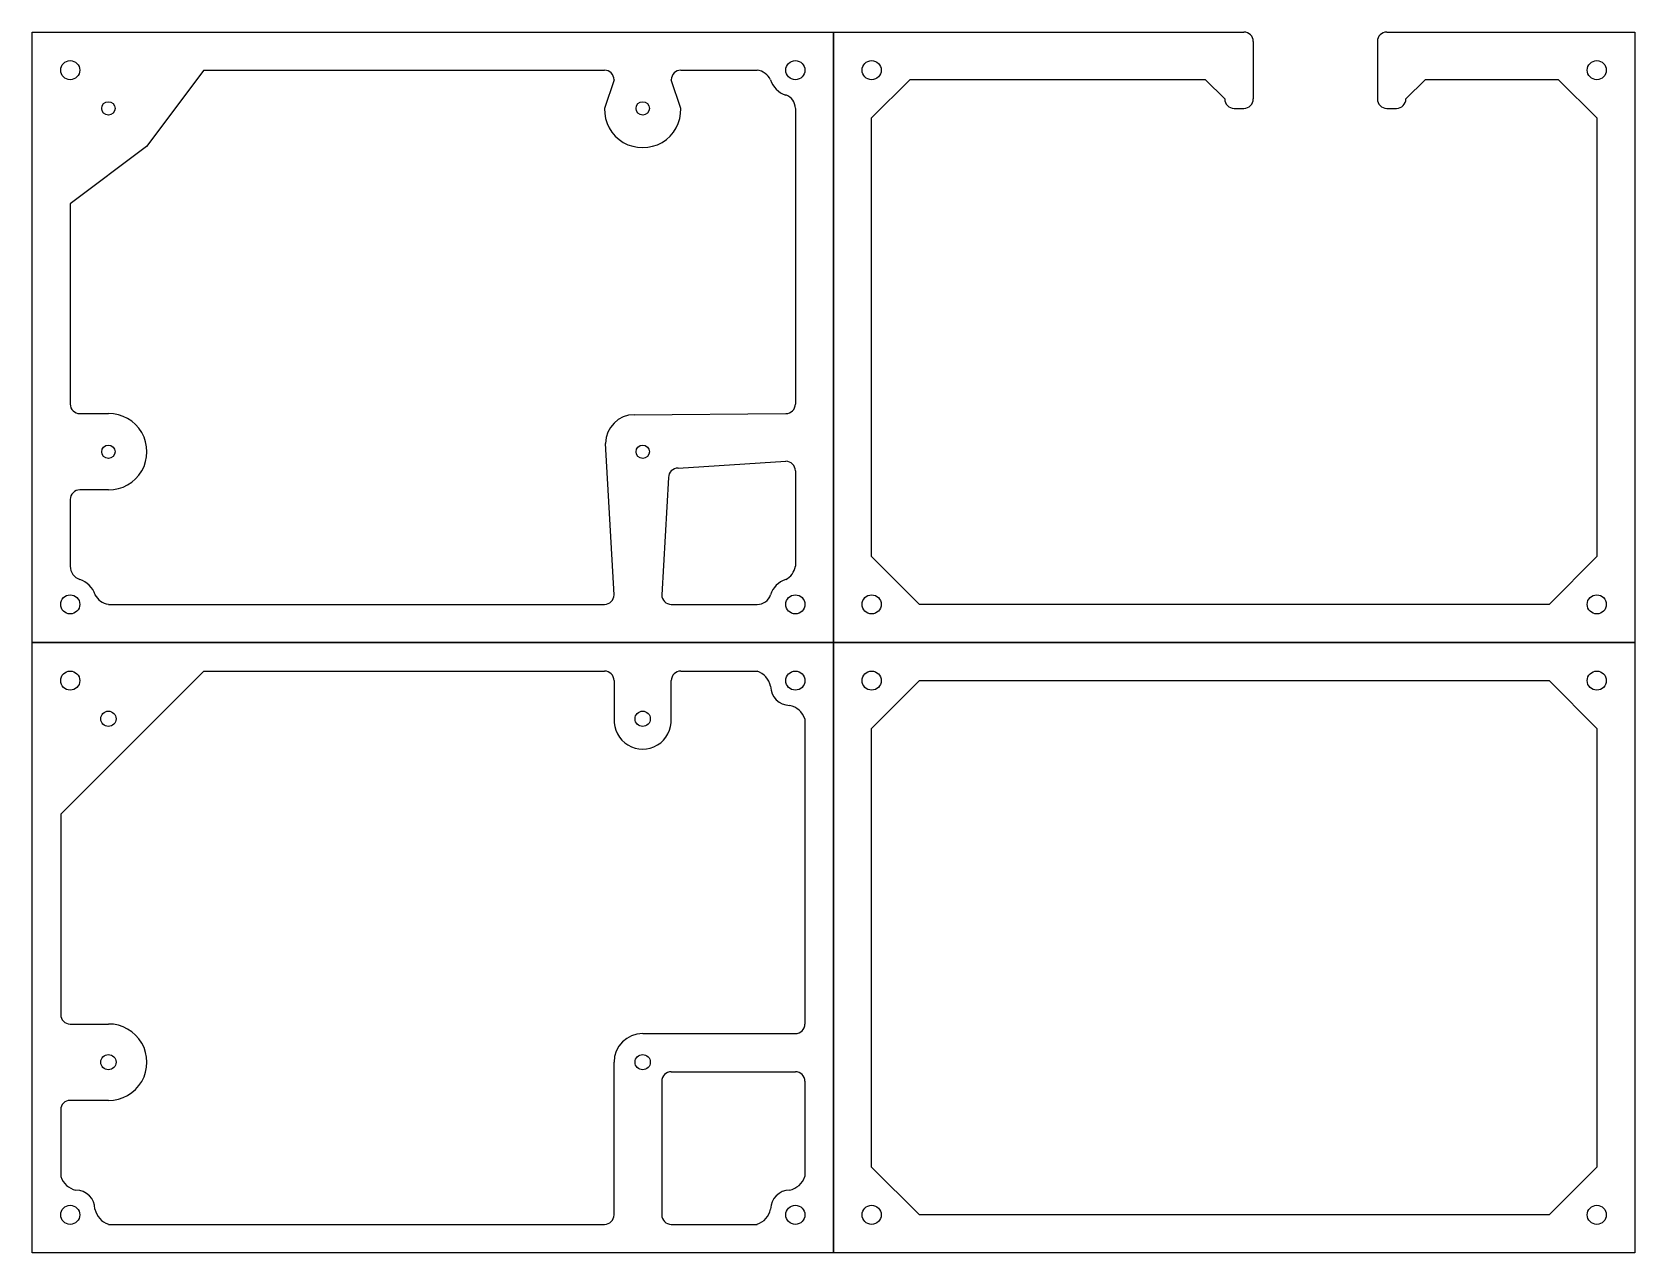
# Model space of a CAD drawing. Header units: millimetres. Extents: x 30 to 198, y 38 to 166.
import ezdxf

# ---------------------------------------------------------------- set-up
doc = ezdxf.new("R2010")
doc.units = ezdxf.units.MM
for name, color, linetype, lineweight, true_color in [('keyTemp_L1', 7, 'Continuous', 25, 0x000000), ('keyTemp_L2', 7, 'Continuous', 25, 0x000000), ('keyTemp_L4', 7, 'Continuous', 25, 0x000000), ('keyTemp_L4_c', 7, 'Continuous', 25, 0x000000)]:
    doc.layers.add(name, color=color, linetype=linetype, lineweight=lineweight, true_color=true_color)

msp = doc.modelspace()

# ---------------------------------------------------------------- linework, layer by layer
at = {"layer": 'keyTemp_L1'}
for p, q in [((114, 102), (198, 102)), ((114, 38), (114, 102)), ((198, 102), (198, 38)), ((118, 93), (123, 98)), ((123, 98), (189, 98)), ((189, 98), (194, 93)), ((118, 47), (118, 93)), ((194, 93), (194, 47)), ((123, 42), (118, 47)), ((194, 47), (189, 42)), ((189, 42), (123, 42)), ((198, 38), (114, 38))]:
    msp.add_line(p, q, dxfattribs=at)
for centre in [(118, 98), (194, 98), (118, 42), (194, 42)]:
    msp.add_circle(centre, 1, dxfattribs=at)
at = {"layer": 'keyTemp_L2'}
for p, q in [((114, 102), (114, 166)), ((114, 166), (157, 166)), ((158, 165), (158, 159)), ((171, 165), (171, 159)), ((172, 166), (198, 166)), ((198, 166), (198, 102)), ((118, 157), (122, 161)), ((153, 161), (122, 161)), ((153, 161), (155, 159)), ((174, 159), (176, 161)), ((190, 161), (176, 161)), ((190, 161), (194, 157)), ((156, 158), (157, 158)), ((172, 158), (173, 158)), ((118, 111), (118, 157)), ((194, 157), (194, 111)), ((123, 106), (118, 111)), ((194, 111), (189, 106)), ((189, 106), (123, 106)), ((198, 102), (114, 102))]:
    msp.add_line(p, q, dxfattribs=at)
for centre in [(118, 162), (194, 162), (118, 106), (194, 106)]:
    msp.add_circle(centre, 1, dxfattribs=at)
for centre, start, end in [((157, 165), 0, 90), ((172, 165), 90, 180), ((156, 159), 180, 270), ((157, 159), 270, 0), ((172, 159), 180, 270), ((173, 159), 270, 0)]:
    msp.add_arc(centre, 1, start, end, dxfattribs=at)
at = {"layer": 'keyTemp_L4'}
for p, q in [((30, 102), (114, 102)), ((30, 38), (30, 102)), ((114, 102), (114, 38)), ((48, 99), (33, 84)), ((48, 99), (90, 99)), ((91, 98), (91, 94)), ((97, 94), (97, 98)), ((98, 99), (106, 99)), ((111, 94), (111, 62)), ((33, 84), (33, 63)), ((34, 62), (38, 62)), ((94, 61), (110, 61)), ((91, 42), (91, 58)), ((96, 56), (96, 42)), ((97, 57), (110, 57)), ((111, 56), (111, 46)), ((38, 54), (34, 54)), ((33, 53), (33, 46)), ((38, 41), (90, 41)), ((97, 41), (106, 41)), ((114, 38), (30, 38))]:
    msp.add_line(p, q, dxfattribs=at)
for centre, radius in [((34, 98), 1), ((110, 98), 1), ((38, 94), 0.8), ((94, 94), 0.8), ((38, 58), 0.8), ((94, 58), 0.8), ((34, 42), 1), ((110, 42), 1)]:
    msp.add_circle(centre, radius, dxfattribs=at)
for centre, radius, start, end in [((90, 98), 1, 0, 90), ((98, 98), 1, 90, 180), ((105.3, 96.95), 2.16, 12.3094, 71.1441), ((109.41, 97.41), 2, 180, 270), ((108.95, 93.3), 2.16, 18.8559, 77.6906), ((94, 93.83), 3, 176.8202, 3.1798), ((34, 63), 1, 180, 270), ((38.04, 58), 4, 269.4645, 90.5355), ((94, 58), 3, 90, 180), ((110, 62), 1, 270, 0), ((97, 56), 1, 90, 180), ((110, 56), 1, 0, 90), ((34, 53), 1, 90, 180), ((35.05, 46.7), 2.16, 198.8559, 257.6906), ((108.95, 46.7), 2.16, 282.3094, 341.1441), ((34.59, 42.59), 2, 0, 90), ((109.41, 42.59), 2, 90, 180), ((38.7, 43.05), 2.16, 192.3094, 251.1441), ((90, 42), 1, 270, 0), ((97, 42), 1, 180, 270), ((105.3, 43.05), 2.16, 288.8559, 347.6906)]:
    msp.add_arc(centre, radius, start, end, dxfattribs=at)
at = {"layer": 'keyTemp_L4_c'}
for p, q in [((30, 166), (114, 166)), ((30, 102), (30, 166)), ((114, 166), (114, 102)), ((48, 162), (42, 154)), ((48, 162), (90, 162)), ((98, 162), (106, 162)), ((91, 161), (90, 158)), ((98, 158), (97, 161)), ((110, 158), (110, 127)), ((42, 154), (34, 148)), ((34, 148), (34, 127)), ((35, 126), (38, 126)), ((93.12, 125.88), (109, 126)), ((91, 107), (90.12, 122.88)), ((97.71, 120.29), (109, 121)), ((96.71, 119.29), (96, 107)), ((110, 120), (110, 110)), ((38, 118), (35, 118)), ((34, 117), (34, 110)), ((38, 106), (90, 106)), ((97, 106), (106, 106)), ((114, 102), (30, 102))]:
    msp.add_line(p, q, dxfattribs=at)
for centre, radius in [((34, 162), 1), ((110, 162), 1), ((38, 158), 0.7), ((94, 158), 0.7), ((38, 122), 0.7), ((94, 122), 0.7), ((34, 106), 1), ((110, 106), 1)]:
    msp.add_circle(centre, radius, dxfattribs=at)
for centre, radius, start, end in [((90, 161), 1, 0, 90), ((98, 161), 1, 90, 180), ((105.69, 160.08), 1.95, 28.2304, 80.6943), ((109.74, 161.74), 2.46, 197.5663, 252.4337), ((94, 157.88), 4, 178.2863, 1.7137), ((108.53, 158.01), 1.47, 359.7838, 71.2916), ((35, 127), 1, 180, 270), ((38.04, 122), 4, 269.4645, 90.5355), ((109, 127), 1, 270, 0), ((93.12, 122.88), 3, 90, 180), ((109, 120), 1, 0, 90), ((97.71, 119.29), 1, 90, 180), ((35, 117), 1, 90, 180), ((35.47, 110), 1.47, 179.7838, 251.2916), ((108.08, 110.31), 1.95, 298.2304, 350.6943), ((34.26, 106.26), 2.46, 17.5663, 72.4337), ((109.74, 106.26), 2.46, 107.5663, 162.4337), ((38.31, 107.93), 1.95, 208.2304, 260.6943), ((90, 107), 1, 270, 0), ((97, 107), 1, 180, 270), ((106.01, 107.47), 1.47, 269.7838, 341.2916)]:
    msp.add_arc(centre, radius, start, end, dxfattribs=at)

doc.saveas('drawing.dxf')
